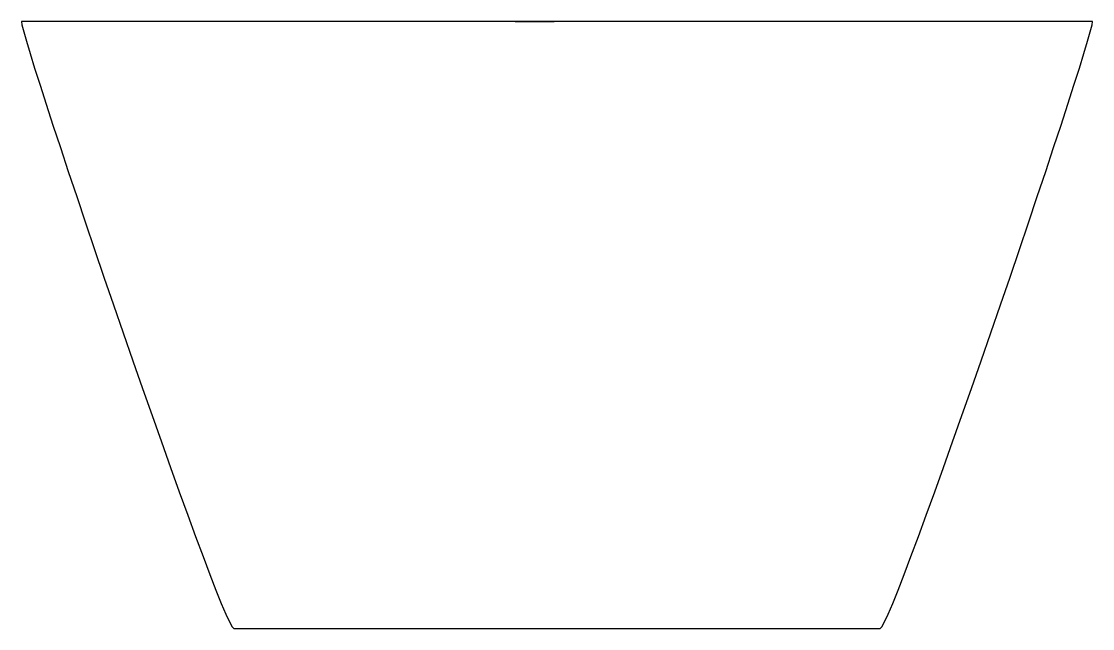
# Model space of a CAD drawing. Header units: centimetres. Extents: x -8.7 to 8.7, y -4.9 to 4.9.
import ezdxf

# ---------------------------------------------------------------- set-up
doc = ezdxf.new("R2010")
doc.units = ezdxf.units.CM
doc.header["$MEASUREMENT"] = 0
doc.layers.add('Camada 1', color=7, linetype='Continuous')

msp = doc.modelspace()

# ---------------------------------------------------------------- linework, layer by layer
at = {"layer": 'Camada 1'}
msp.add_open_spline([(0, -4.92861), (-0.38836, -4.92861), (-4.03011, -4.92861), (-5.24412, -4.92861), (-5.24412, -4.92861), (-5.43846, -4.92861), (-8.69156, 4.58862), (-8.69156, 4.92861), (-8.69156, 4.92861), (-8.69156, 4.92861), (-0.04866, 4.92861), (-0.04866, 4.92861), (-0.04866, 4.92861), (-0.04866, 4.92861), (-0.67998, 4.92861), (-0.67998, 4.92861), (-0.67998, 4.92861), (-0.67998, 4.92861), (8.69156, 4.92861), (8.69156, 4.92861), (8.69156, 4.92861), (8.69156, 4.58862), (5.43846, -4.9286), (5.24412, -4.9286), (5.24412, -4.9286), (4.03011, -4.92861), (0.38836, -4.92861), (0, -4.92861)], degree=3, knots=[0, 0, 0, 0, 0.125, 0.125, 0.125, 0.125, 0.25, 0.25, 0.25, 0.25, 0.375, 0.375, 0.375, 0.375, 0.5, 0.5, 0.5, 0.5, 0.625, 0.625, 0.625, 0.625, 0.75, 0.75, 0.75, 0.75, 1, 1, 1, 1], dxfattribs=at)

doc.saveas('drawing.dxf')
